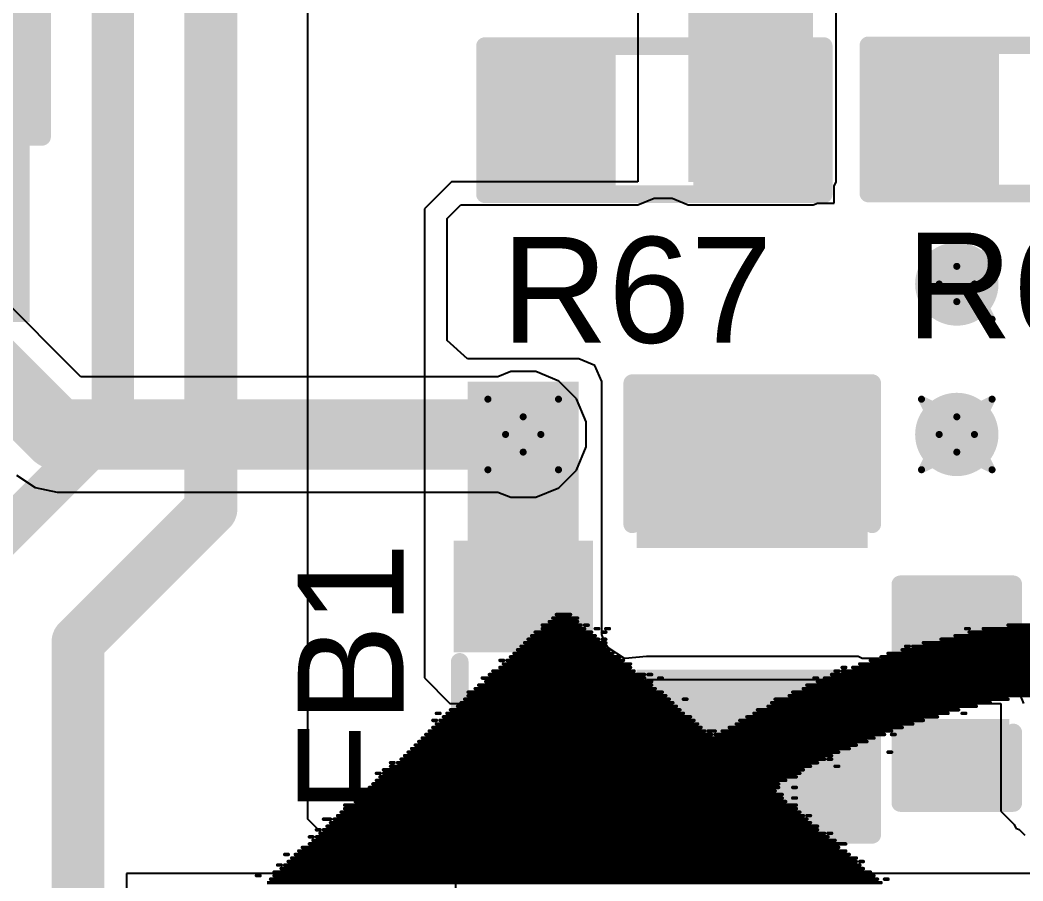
# Model space of a CAD drawing. Header units: inches. Extents: x -5 to 247, y -53 to 67.
# Drawn here: x 26.05 to 33.26, y -12.56 to -6.36 of the extents above; entities that cross this region are included whole.
import ezdxf

# ---------------------------------------------------------------- set-up
doc = ezdxf.new("R2010")
doc.units = ezdxf.units.IN
for name, color, linetype in [('Board Outline', 216, 'Continuous'), ('Bottom Layer', 5, 'Continuous'), ('Bottom Overlay', 54, 'Continuous'), ('Drill Drawing', 1, 'Continuous'), ('Top Layer', 1, 'Continuous'), ('Top Overlay', 2, 'Continuous'), ('Top Paste', 8, 'Continuous'), ('Top Solder', 216, 'Continuous'), ('Via Holes', 16, 'Continuous')]:
    doc.layers.add(name, color=color, linetype=linetype)
doc.styles.add('Arial', font='', dxfattribs={"height": 0.2})
doc.styles.get('Arial').set_extended_font_data('Arial')

# ---------------------------------------------------------------- blocks, each defined once
blk = doc.blocks.new('C___0805_9')
at = {"layer": 'Top Layer'}
for points in [[(-1.524, 0.762), (-0.508, 0.762), (-0.508, -0.762), (-1.524, -0.762)], [(0.508, 0.762), (1.524, 0.762), (1.524, -0.762), (0.508, -0.762)]]:
    blk.add_hatch(color=1, dxfattribs=at).paths.add_polyline_path(points)
at = {"layer": 'Top Paste'}
for points in [[(-1.524, 0.762), (-0.508, 0.762), (-0.508, -0.762), (-1.524, -0.762)], [(0.508, 0.762), (1.524, 0.762), (1.524, -0.762), (0.508, -0.762)]]:
    blk.add_hatch(color=8, dxfattribs=at).paths.add_polyline_path(points)
at = {"layer": 'Top Solder'}
for points in [[(-1.594, 0.832), (-0.438, 0.832), (-0.438, -0.832), (-1.594, -0.832)], [(0.438, 0.832), (1.594, 0.832), (1.594, -0.832), (0.438, -0.832)]]:
    blk.add_hatch(color=216, dxfattribs=at).paths.add_polyline_path(points)
at = {"layer": 'Top Overlay', "const_width": 0.127}
for points in [[(-0.6096, 0.8636), (-1.6256, 0.8636)], [(-1.6256, -0.8636), (-1.6256, 0.8636)], [(1.6256, 0.8636), (0.6096, 0.8636)], [(1.6256, -0.8636), (1.6256, 0.8636)], [(-0.6096, -0.8636), (-1.6256, -0.8636)], [(1.6256, -0.8636), (0.6096, -0.8636)]]:
    blk.add_lwpolyline(points, dxfattribs=at)
at = {"layer": 'Top Overlay', "const_width": 0.0635}
for points in [[(-1.6574, 0.8636, 1), (-1.5938, 0.8636, 1)], [(-1.6574, 0.8636, 1), (-1.5938, 0.8636, 1)], [(-0.6413, 0.8636, 1), (-0.5778, 0.8636, 1)], [(0.5778, 0.8636, 1), (0.6413, 0.8636, 1)], [(1.5938, 0.8636, 1), (1.6574, 0.8636, 1)], [(1.5938, 0.8636, 1), (1.6574, 0.8636, 1)], [(-1.6574, -0.8636, 1), (-1.5938, -0.8636, 1)], [(-1.6574, -0.8636, 1), (-1.5938, -0.8636, 1)], [(-0.6413, -0.8636, 1), (-0.5778, -0.8636, 1)], [(0.5778, -0.8636, 1), (0.6413, -0.8636, 1)], [(1.5938, -0.8636, 1), (1.6574, -0.8636, 1)], [(1.5938, -0.8636, 1), (1.6574, -0.8636, 1)]]:
    blk.add_lwpolyline(points, format="xyb", close=True, dxfattribs=at)
blk = doc.blocks.new('R___0603_80')
at = {"layer": 'Top Layer'}
for points in [[(-0.381, 0.4445), (-0.381, -0.4445), (-1.143, -0.4445), (-1.143, 0.4445)], [(1.143, 0.4445), (1.143, -0.4445), (0.381, -0.4445), (0.381, 0.4445)]]:
    blk.add_hatch(color=1, dxfattribs=at).paths.add_polyline_path(points)
at = {"layer": 'Top Paste'}
for points in [[(-0.381, 0.4445), (-0.381, -0.4445), (-1.143, -0.4445), (-1.143, 0.4445)], [(1.143, 0.4445), (1.143, -0.4445), (0.381, -0.4445), (0.381, 0.4445)]]:
    blk.add_hatch(color=8, dxfattribs=at).paths.add_polyline_path(points)
at = {"layer": 'Top Solder'}
for points in [[(-0.2794, 0.5461), (-0.2794, -0.5461), (-1.2446, -0.5461), (-1.2446, 0.5461)], [(1.2446, 0.5461), (1.2446, -0.5461), (0.2794, -0.5461), (0.2794, 0.5461)]]:
    blk.add_hatch(color=216, dxfattribs=at).paths.add_polyline_path(points)
at = {"layer": 'Top Overlay', "const_width": 0.127}
for points in [[(-1.2192, 0.5334), (1.2192, 0.5334)], [(-1.2192, 0.5334), (-1.2192, -0.5334)], [(1.2192, 0.5334), (1.2192, -0.5334)], [(-1.2192, -0.5334), (1.2192, -0.5334)]]:
    blk.add_lwpolyline(points, dxfattribs=at)
at = {"layer": 'Top Overlay', "const_width": 0.0635}
for points in [[(-1.25095, 0.5334, 1), (-1.18745, 0.5334, 1)], [(-1.25095, 0.5334, 1), (-1.18745, 0.5334, 1)], [(1.18745, 0.5334, 1), (1.25095, 0.5334, 1)], [(1.18745, 0.5334, 1), (1.25095, 0.5334, 1)], [(-1.25095, -0.5334, 1), (-1.18745, -0.5334, 1)], [(-1.25095, -0.5334, 1), (-1.18745, -0.5334, 1)], [(1.18745, -0.5334, 1), (1.25095, -0.5334, 1)], [(1.18745, -0.5334, 1), (1.25095, -0.5334, 1)]]:
    blk.add_lwpolyline(points, format="xyb", close=True, dxfattribs=at)
blk = doc.blocks.new('R___0603_83')
at = {"layer": 'Top Layer'}
for points in [[(-0.381, 0.4445), (-0.381, -0.4445), (-1.143, -0.4445), (-1.143, 0.4445)], [(1.143, 0.4445), (1.143, -0.4445), (0.381, -0.4445), (0.381, 0.4445)]]:
    blk.add_hatch(color=1, dxfattribs=at).paths.add_polyline_path(points)
at = {"layer": 'Top Paste'}
for points in [[(-0.381, 0.4445), (-0.381, -0.4445), (-1.143, -0.4445), (-1.143, 0.4445)], [(1.143, 0.4445), (1.143, -0.4445), (0.381, -0.4445), (0.381, 0.4445)]]:
    blk.add_hatch(color=8, dxfattribs=at).paths.add_polyline_path(points)
at = {"layer": 'Top Solder'}
for points in [[(-0.2794, 0.5461), (-0.2794, -0.5461), (-1.2446, -0.5461), (-1.2446, 0.5461)], [(1.2446, 0.5461), (1.2446, -0.5461), (0.2794, -0.5461), (0.2794, 0.5461)]]:
    blk.add_hatch(color=216, dxfattribs=at).paths.add_polyline_path(points)
at = {"layer": 'Top Overlay', "const_width": 0.127}
for points in [[(1.2192, 0.5334), (-1.2192, 0.5334)], [(-1.2192, 0.5334), (-1.2192, -0.5334)], [(1.2192, 0.5334), (1.2192, -0.5334)], [(1.2192, -0.5334), (-1.2192, -0.5334)]]:
    blk.add_lwpolyline(points, dxfattribs=at)
at = {"layer": 'Top Overlay', "const_width": 0.0635}
for points in [[(-1.25095, 0.5334, 1), (-1.18745, 0.5334, 1)], [(-1.25095, 0.5334, 1), (-1.18745, 0.5334, 1)], [(1.18745, 0.5334, 1), (1.25095, 0.5334, 1)], [(1.18745, 0.5334, 1), (1.25095, 0.5334, 1)], [(-1.25095, -0.5334, 1), (-1.18745, -0.5334, 1)], [(-1.25095, -0.5334, 1), (-1.18745, -0.5334, 1)], [(1.18745, -0.5334, 1), (1.25095, -0.5334, 1)], [(1.18745, -0.5334, 1), (1.25095, -0.5334, 1)]]:
    blk.add_lwpolyline(points, format="xyb", close=True, dxfattribs=at)
blk = doc.blocks.new('R___0603_84')
at = {"layer": 'Top Layer'}
for points in [[(-0.381, 0.4445), (-0.381, -0.4445), (-1.143, -0.4445), (-1.143, 0.4445)], [(1.143, 0.4445), (1.143, -0.4445), (0.381, -0.4445), (0.381, 0.4445)]]:
    blk.add_hatch(color=1, dxfattribs=at).paths.add_polyline_path(points)
at = {"layer": 'Top Paste'}
for points in [[(-0.381, 0.4445), (-0.381, -0.4445), (-1.143, -0.4445), (-1.143, 0.4445)], [(1.143, 0.4445), (1.143, -0.4445), (0.381, -0.4445), (0.381, 0.4445)]]:
    blk.add_hatch(color=8, dxfattribs=at).paths.add_polyline_path(points)
at = {"layer": 'Top Solder'}
for points in [[(-0.2794, 0.5461), (-0.2794, -0.5461), (-1.2446, -0.5461), (-1.2446, 0.5461)], [(1.2446, 0.5461), (1.2446, -0.5461), (0.2794, -0.5461), (0.2794, 0.5461)]]:
    blk.add_hatch(color=216, dxfattribs=at).paths.add_polyline_path(points)
at = {"layer": 'Top Overlay', "const_width": 0.127}
for points in [[(-1.2192, 0.5334), (-1.2192, -0.5334)], [(1.2192, 0.5334), (-1.2192, 0.5334)], [(1.2192, 0.5334), (1.2192, -0.5334)], [(1.2192, -0.5334), (-1.2192, -0.5334)]]:
    blk.add_lwpolyline(points, dxfattribs=at)
at = {"layer": 'Top Overlay', "const_width": 0.0635}
for points in [[(-1.25095, 0.5334, 1), (-1.18745, 0.5334, 1)], [(-1.25095, 0.5334, 1), (-1.18745, 0.5334, 1)], [(1.18745, 0.5334, 1), (1.25095, 0.5334, 1)], [(1.18745, 0.5334, 1), (1.25095, 0.5334, 1)], [(-1.25095, -0.5334, 1), (-1.18745, -0.5334, 1)], [(-1.25095, -0.5334, 1), (-1.18745, -0.5334, 1)], [(1.18745, -0.5334, 1), (1.25095, -0.5334, 1)], [(1.18745, -0.5334, 1), (1.25095, -0.5334, 1)]]:
    blk.add_lwpolyline(points, format="xyb", close=True, dxfattribs=at)
blk = doc.blocks.new('IND_0603__1608_M_______87')
at = {"layer": 'Top Layer'}
for points in [[(-1, 0.4), (-0.4, 0.4), (-0.4, -0.4), (-1, -0.4)], [(0.4, 0.4), (1, 0.4), (1, -0.4), (0.4, -0.4)]]:
    blk.add_hatch(color=1, dxfattribs=at).paths.add_polyline_path(points)
at = {"layer": 'Top Paste'}
for points in [[(-1, 0.4), (-0.4, 0.4), (-0.4, -0.4), (-1, -0.4)], [(0.4, 0.4), (1, 0.4), (1, -0.4), (0.4, -0.4)]]:
    blk.add_hatch(color=8, dxfattribs=at).paths.add_polyline_path(points)
at = {"layer": 'Top Solder'}
for points in [[(-1.1016, 0.5016), (-0.2984, 0.5016), (-0.2984, -0.5016), (-1.1016, -0.5016)], [(0.2984, 0.5016), (1.1016, 0.5016), (1.1016, -0.5016), (0.2984, -0.5016)]]:
    blk.add_hatch(color=216, dxfattribs=at).paths.add_polyline_path(points)
at = {"layer": 'Top Overlay', "const_width": 0.127}
for points in [[(-0.2032, 0.4572), (0.2286, 0.4572)], [(-0.2032, -0.4572), (0.2286, -0.4572)]]:
    blk.add_lwpolyline(points, dxfattribs=at)
at = {"layer": 'Top Overlay', "const_width": 0.0635}
for points in [[(-0.2349, 0.4572, 1), (-0.1714, 0.4572, 1)], [(0.1968, 0.4572, 1), (0.2604, 0.4572, 1)], [(-0.2349, -0.4572, 1), (-0.1714, -0.4572, 1)], [(0.1968, -0.4572, 1), (0.2604, -0.4572, 1)]]:
    blk.add_lwpolyline(points, format="xyb", close=True, dxfattribs=at)
blk = doc.blocks.new('C___0402_88')
at = {"layer": 'Top Layer'}
for points in [[(-0.6985, -0.3175), (-0.6985, 0.3175), (-0.2413, 0.3175), (-0.2413, -0.3175)], [(0.2413, -0.3175), (0.2413, 0.3175), (0.6985, 0.3175), (0.6985, -0.3175)]]:
    blk.add_hatch(color=1, dxfattribs=at).paths.add_polyline_path(points)
at = {"layer": 'Top Paste'}
for points in [[(-0.6985, -0.3175), (-0.6985, 0.3175), (-0.2413, 0.3175), (-0.2413, -0.3175)], [(0.2413, -0.3175), (0.2413, 0.3175), (0.6985, 0.3175), (0.6985, -0.3175)]]:
    blk.add_hatch(color=8, dxfattribs=at).paths.add_polyline_path(points)
at = {"layer": 'Top Solder'}
for points in [[(-0.7585, -0.3775), (-0.7585, 0.3775), (-0.1813, 0.3775), (-0.1813, -0.3775)], [(0.1813, -0.3775), (0.1813, 0.3775), (0.7585, 0.3775), (0.7585, -0.3775)]]:
    blk.add_hatch(color=216, dxfattribs=at).paths.add_polyline_path(points)
at = {"layer": 'Top Overlay', "const_width": 0.127}
for points in [[(-0.2794, 0.4064), (-0.7874, 0.4064)], [(-0.7874, -0.4064), (-0.7874, 0.4064)], [(0.7874, 0.4064), (0.2794, 0.4064)], [(0.7874, -0.4064), (0.7874, 0.4064)], [(-0.2794, -0.4064), (-0.7874, -0.4064)], [(0.7874, -0.4064), (0.2794, -0.4064)]]:
    blk.add_lwpolyline(points, dxfattribs=at)
at = {"layer": 'Top Overlay', "const_width": 0.0635}
for points in [[(-0.8191, 0.4064, 1), (-0.7556, 0.4064, 1)], [(-0.8191, 0.4064, 1), (-0.7556, 0.4064, 1)], [(-0.3111, 0.4064, 1), (-0.2477, 0.4064, 1)], [(0.2477, 0.4064, 1), (0.3111, 0.4064, 1)], [(0.7556, 0.4064, 1), (0.8191, 0.4064, 1)], [(0.7556, 0.4064, 1), (0.8191, 0.4064, 1)], [(-0.8191, -0.4064, 1), (-0.7556, -0.4064, 1)], [(-0.8191, -0.4064, 1), (-0.7556, -0.4064, 1)], [(-0.3111, -0.4064, 1), (-0.2477, -0.4064, 1)], [(0.2477, -0.4064, 1), (0.3111, -0.4064, 1)], [(0.7556, -0.4064, 1), (0.8191, -0.4064, 1)], [(0.7556, -0.4064, 1), (0.8191, -0.4064, 1)]]:
    blk.add_lwpolyline(points, format="xyb", close=True, dxfattribs=at)

msp = doc.modelspace()

# ---------------------------------------------------------------- hatches: boundary and pattern name
at = {"layer": 'Bottom Layer'}
h = msp.add_hatch(color=5, dxfattribs=at)
edge = h.paths.add_edge_path()
edge.add_arc((32.7886, -8.2641), 0.3, 0, 360)
h = msp.add_hatch(color=5, dxfattribs=at)
edge = h.paths.add_edge_path()
edge.add_arc((29.6672, -9.3472), 0.3, 0, 360)
h = msp.add_hatch(color=5, dxfattribs=at)
edge = h.paths.add_edge_path()
edge.add_arc((32.7886, -9.3472), 0.3, 0, 360)
at = {"layer": 'Top Layer'}
for points in [[(30.8552, -7.5291), (31.7544, -7.5291), (31.7544, -5.461), (30.8552, -5.461)], [(26.1146, -6.3652), (23.9739, -6.3652), (23.9739, -8.5369), (26.1146, -8.5369)], [(22.6912, -8.5369), (26.1146, -8.5369), (26.1146, -7.6479), (22.6912, -7.6479)], [(29.2672, -10.8132), (30.0672, -10.8132), (30.0672, -8.967), (29.2672, -8.967)]]:
    msp.add_hatch(color=1, dxfattribs=at).paths.add_polyline_path(points)
h = msp.add_hatch(color=1, dxfattribs=at)
edge = h.paths.add_edge_path()
edge.add_arc((32.7886, -8.2641), 0.3, 0, 360)
h = msp.add_hatch(color=1, dxfattribs=at)
edge = h.paths.add_edge_path()
edge.add_arc((29.6672, -9.3472), 0.3, 0, 360)
h = msp.add_hatch(color=1, dxfattribs=at)
edge = h.paths.add_edge_path()
edge.add_arc((32.7886, -9.3472), 0.3, 0, 360)
at = {"layer": 'Via Holes'}
h = msp.add_hatch(color=7, dxfattribs=at)
edge = h.paths.add_edge_path()
edge.add_arc((32.7886, -8.2641), 0.15, 0, 360)
h = msp.add_hatch(color=7, dxfattribs=at)
edge = h.paths.add_edge_path()
edge.add_arc((29.6672, -9.3472), 0.15, 0, 360)
h = msp.add_hatch(color=7, dxfattribs=at)
edge = h.paths.add_edge_path()
edge.add_arc((32.7886, -9.3472), 0.15, 0, 360)

# ---------------------------------------------------------------- linework, layer by layer
at = {"layer": 'Board Outline', "const_width": 0.254}
msp.add_lwpolyline([(49.772, 6.3476, -0.6504), (32.1175, -53.0547)], format="xyb", dxfattribs=at)
at = {"layer": 'Bottom Layer'}
for p, q in [((26.4833, -8.9328), (25.6112, -8.0607)), ((29.4854, -8.9328), (26.4833, -8.9328)), ((29.5772, -8.8948), (29.4854, -8.9328)), ((29.7572, -8.8948), (29.5772, -8.8948)), ((29.9235, -8.9637), (29.7572, -8.8948)), ((30.0507, -9.0909), (29.9235, -8.9637)), ((30.1196, -9.2572), (30.0507, -9.0909)), ((30.1196, -9.4372), (30.1196, -9.2572)), ((30.0507, -9.6035), (30.1196, -9.4372)), ((26.0187, -9.6402), (26.1531, -9.73)), ((29.9235, -9.7307), (30.0507, -9.6035)), ((26.1531, -9.73), (26.3117, -9.7616)), ((29.7572, -9.7996), (29.9235, -9.7307)), ((26.3117, -9.7616), (29.4854, -9.7616)), ((29.4854, -9.7616), (29.5772, -9.7996)), ((29.5772, -9.7996), (29.7572, -9.7996))]:
    msp.add_line(p, q, dxfattribs=at)
at = {"layer": 'Bottom Layer', "const_width": 0.508}
for points in [[(25.1968, -8.2323), (26.3117, -9.3472)], [(26.3117, -9.3472), (29.6672, -9.3472)]]:
    msp.add_lwpolyline(points, dxfattribs=at)
at = {"layer": 'Bottom Layer', "const_width": 0.254}
for points in [[(26.1847, -9.3472, 1), (26.4387, -9.3472, 1)], [(26.1847, -9.3472, 1), (26.4387, -9.3472, 1)], [(29.5402, -9.3472, 1), (29.7942, -9.3472, 1)]]:
    msp.add_lwpolyline(points, format="xyb", close=True, dxfattribs=at)
at = {"layer": 'Bottom Overlay', "const_width": 0.0254}
for points in [[(29.8553, -10.6946), (30.0585, -10.6946)], [(29.8807, -10.6692), (30.0585, -10.6692)], [(29.9061, -10.6438), (30.0077, -10.6438)], [(29.8045, -10.72), (30.0839, -10.72)], [(29.8045, -10.7454), (30.1093, -10.7454)], [(30.1093, -10.72), (30.1347, -10.72)], [(30.1855, -10.7454), (30.2109, -10.7454)], [(30.2617, -10.7454), (30.2871, -10.7454)], [(32.8525, -10.7454), (32.8779, -10.7454)], [(32.9795, -10.7454), (35.2147, -10.7454)], [(33.1573, -10.72), (35.0369, -10.72)], [(29.7029, -10.8216), (30.2109, -10.8216)], [(29.7283, -10.7962), (30.1855, -10.7962)], [(29.7537, -10.7708), (30.1601, -10.7708)], [(30.2363, -10.7708), (30.2617, -10.7708)], [(30.2363, -10.8216), (30.2617, -10.8216)], [(32.6747, -10.8216), (35.5449, -10.8216)], [(32.7763, -10.7962), (35.4433, -10.7962)], [(32.8779, -10.7708), (35.3417, -10.7708)], [(29.6267, -10.8978), (30.2871, -10.8978)], [(29.6521, -10.8724), (30.2617, -10.8724)], [(29.6775, -10.847), (30.2617, -10.847)], [(32.3953, -10.8978), (35.8243, -10.8978)], [(32.4207, -10.8724), (32.4461, -10.8724)], [(32.4715, -10.8724), (35.7481, -10.8724)], [(32.5477, -10.847), (35.6465, -10.847)], [(29.4997, -10.974), (29.5251, -10.974)], [(29.5505, -10.974), (30.3887, -10.974)], [(29.5759, -10.9486), (30.3633, -10.9486)], [(29.6013, -10.9232), (30.3125, -10.9232)], [(32.1667, -10.974), (36.0529, -10.974)], [(32.2429, -10.9486), (36.0021, -10.9486)], [(32.2937, -10.9232), (35.9005, -10.9232)], [(29.4489, -11.0502), (30.4649, -11.0502)], [(29.4997, -11.0248), (30.4395, -11.0248)], [(29.5251, -10.9994), (30.4395, -10.9994)], [(31.9127, -11.0502), (31.9381, -11.0502)], [(31.9635, -11.0248), (31.9889, -11.0248)], [(31.9635, -11.0502), (36.2561, -11.0502)], [(32.0397, -11.0248), (36.1799, -11.0248)], [(32.0905, -10.9994), (36.1037, -10.9994)], [(29.3727, -11.101), (30.5411, -11.101)], [(29.3981, -11.1264), (30.5919, -11.1264)], [(29.4235, -11.0756), (30.5411, -11.0756)], [(30.5665, -11.0756), (30.5919, -11.0756)], [(30.6427, -11.101), (30.6681, -11.101)], [(31.7603, -11.101), (31.7857, -11.101)], [(31.7857, -11.1264), (36.4339, -11.1264)], [(31.8365, -11.101), (36.3831, -11.101)], [(31.8873, -11.0756), (36.3323, -11.0756)], [(29.2711, -11.2026), (30.6681, -11.2026)], [(29.3219, -11.1772), (30.6173, -11.1772)], [(29.3473, -11.1518), (30.5919, -11.1518)], [(31.6079, -11.2026), (33.5383, -11.2026)], [(31.6841, -11.1772), (33.7669, -11.1772)], [(31.7095, -11.1518), (36.5101, -11.1518)], [(29.2457, -11.2534), (30.7189, -11.2534)], [(29.2711, -11.228), (30.6935, -11.228)], [(30.8205, -11.2534), (30.8459, -11.2534)], [(31.4809, -11.2534), (33.1573, -11.2534)], [(31.5825, -11.228), (33.3351, -11.228)], [(29.1441, -11.3296), (30.7951, -11.3296)], [(29.1949, -11.3042), (30.7697, -11.3042)], [(29.2203, -11.2788), (30.7443, -11.2788)], [(31.3539, -11.3296), (32.8017, -11.3296)], [(31.4301, -11.3042), (32.9287, -11.3042)], [(31.4555, -11.2788), (33.0303, -11.2788)], [(29.0171, -11.4058), (29.0425, -11.4058)], [(29.0425, -11.355), (29.0679, -11.355)], [(29.0679, -11.4058), (30.8967, -11.4058)], [(29.0933, -11.3804), (30.8713, -11.3804)], [(29.1187, -11.355), (30.8205, -11.355)], [(31.2269, -11.4058), (32.5477, -11.4058)], [(31.2777, -11.3804), (32.6493, -11.3804)], [(31.3285, -11.355), (32.7255, -11.355)], [(32.8271, -11.355), (32.8525, -11.355)], [(28.9917, -11.482), (30.9729, -11.482)], [(29.0171, -11.4566), (30.9475, -11.4566)], [(29.0425, -11.4312), (30.9221, -11.4312)], [(30.9983, -11.482), (31.0491, -11.482)], [(31.0999, -11.482), (32.3191, -11.482)], [(31.1507, -11.4566), (32.3953, -11.4566)], [(31.2015, -11.4312), (32.4715, -11.4312)], [(28.9155, -11.5582), (32.1413, -11.5582)], [(28.9409, -11.5328), (32.1921, -11.5328)], [(28.9663, -11.5074), (31.0237, -11.5074)], [(31.0491, -11.5074), (32.2683, -11.5074)], [(32.3191, -11.5074), (32.3445, -11.5074)], [(28.8393, -11.6344), (31.9381, -11.6344)], [(28.8647, -11.609), (32.0143, -11.609)], [(28.8901, -11.5836), (32.0651, -11.5836)], [(32.2937, -11.6344), (32.3191, -11.6344)], [(28.7885, -11.6852), (31.8365, -11.6852)], [(28.8139, -11.6598), (31.8873, -11.6598)], [(31.8619, -11.6852), (31.8873, -11.6852)], [(28.6615, -11.7614), (31.6841, -11.7614)], [(28.7123, -11.7106), (28.7377, -11.7106)], [(28.7123, -11.736), (31.7349, -11.736)], [(28.7631, -11.7106), (31.7857, -11.7106)], [(31.9127, -11.736), (31.9381, -11.736)], [(28.6107, -11.7868), (28.6361, -11.7868)], [(28.6107, -11.8376), (31.5571, -11.8376)], [(28.6361, -11.8122), (31.6333, -11.8122)], [(28.6615, -11.7868), (31.6587, -11.7868)], [(28.4329, -11.8884), (28.4583, -11.8884)], [(28.5345, -11.9138), (31.4809, -11.9138)], [(28.5599, -11.8884), (31.5063, -11.8884)], [(28.5853, -11.863), (31.5063, -11.863)], [(31.6079, -11.8884), (31.6333, -11.8884)], [(28.4583, -11.99), (31.5571, -11.99)], [(28.4837, -11.9646), (31.5317, -11.9646)], [(28.5091, -11.9392), (31.5317, -11.9392)], [(31.6079, -11.9646), (31.6333, -11.9646)], [(28.3567, -12.0662), (31.6587, -12.0662)], [(28.3821, -12.0154), (31.6333, -12.0154)], [(28.3821, -12.0408), (31.6333, -12.0408)], [(28.2297, -12.117), (28.2805, -12.117)], [(28.3059, -12.117), (31.7095, -12.117)], [(28.3313, -12.0916), (31.6841, -12.0916)], [(31.7095, -12.0916), (31.7349, -12.0916)], [(28.1789, -12.1932), (28.2043, -12.1932)], [(28.2297, -12.1932), (31.7857, -12.1932)], [(28.2551, -12.1678), (31.7857, -12.1678)], [(28.2805, -12.1424), (31.7349, -12.1424)], [(28.1281, -12.244), (28.1535, -12.244)], [(28.1535, -12.2694), (31.9127, -12.2694)], [(28.1789, -12.244), (31.8619, -12.244)], [(28.2043, -12.2186), (31.8365, -12.2186)], [(31.8619, -12.2186), (31.8873, -12.2186)], [(28.0519, -12.3456), (31.9889, -12.3456)], [(28.0773, -12.3202), (31.9381, -12.3202)], [(28.1281, -12.2948), (31.9889, -12.2948)], [(27.9503, -12.371), (27.9757, -12.371)], [(27.9757, -12.4218), (32.0651, -12.4218)], [(28.0011, -12.3964), (32.0651, -12.3964)], [(28.0265, -12.371), (32.0143, -12.371)], [(32.0905, -12.4218), (32.1159, -12.4218)], [(27.8741, -12.498), (32.1667, -12.498)], [(27.8995, -12.4472), (27.9249, -12.4472)], [(27.9249, -12.4726), (32.1159, -12.4726)], [(27.9503, -12.4472), (32.0905, -12.4472)], [(27.7471, -12.5234), (27.7725, -12.5234)], [(27.8233, -12.5742), (32.2429, -12.5742)], [(27.8487, -12.5488), (32.2175, -12.5488)], [(27.8741, -12.5234), (32.1921, -12.5234)], [(32.2683, -12.5488), (32.2937, -12.5488)]]:
    msp.add_lwpolyline(points, dxfattribs=at)
at = {"layer": 'Bottom Overlay', "const_width": 0.0127}
for points in [[(29.8489, -10.6946, 1), (29.8616, -10.6946, 1)], [(29.8743, -10.6692, 1), (29.887, -10.6692, 1)], [(29.8997, -10.6438, 1), (29.9124, -10.6438, 1)], [(30.0013, -10.6438, 1), (30.014, -10.6438, 1)], [(30.0521, -10.6692, 1), (30.0648, -10.6692, 1)], [(30.0521, -10.6946, 1), (30.0648, -10.6946, 1)], [(29.7981, -10.72, 1), (29.8108, -10.72, 1)], [(29.7981, -10.7454, 1), (29.8108, -10.7454, 1)], [(30.0775, -10.72, 1), (30.0902, -10.72, 1)], [(30.1029, -10.72, 1), (30.1156, -10.72, 1)], [(30.1029, -10.7454, 1), (30.1156, -10.7454, 1)], [(30.1283, -10.72, 1), (30.141, -10.72, 1)], [(30.1791, -10.7454, 1), (30.1918, -10.7454, 1)], [(30.2045, -10.7454, 1), (30.2172, -10.7454, 1)], [(30.2553, -10.7454, 1), (30.268, -10.7454, 1)], [(30.2807, -10.7454, 1), (30.2934, -10.7454, 1)], [(32.8461, -10.7454, 1), (32.8588, -10.7454, 1)], [(32.8715, -10.7454, 1), (32.8842, -10.7454, 1)], [(32.9731, -10.7454, 1), (32.9858, -10.7454, 1)], [(33.1509, -10.72, 1), (33.1636, -10.72, 1)], [(29.6965, -10.8216, 1), (29.7092, -10.8216, 1)], [(29.7219, -10.7962, 1), (29.7346, -10.7962, 1)], [(29.7473, -10.7708, 1), (29.76, -10.7708, 1)], [(30.1537, -10.7708, 1), (30.1664, -10.7708, 1)], [(30.1791, -10.7962, 1), (30.1918, -10.7962, 1)], [(30.2045, -10.8216, 1), (30.2172, -10.8216, 1)], [(30.2299, -10.7708, 1), (30.2426, -10.7708, 1)], [(30.2299, -10.8216, 1), (30.2426, -10.8216, 1)], [(30.2553, -10.7708, 1), (30.268, -10.7708, 1)], [(30.2553, -10.8216, 1), (30.268, -10.8216, 1)], [(32.6683, -10.8216, 1), (32.681, -10.8216, 1)], [(32.7699, -10.7962, 1), (32.7826, -10.7962, 1)], [(32.8715, -10.7708, 1), (32.8842, -10.7708, 1)], [(29.6203, -10.8978, 1), (29.633, -10.8978, 1)], [(29.6457, -10.8724, 1), (29.6584, -10.8724, 1)], [(29.6711, -10.847, 1), (29.6838, -10.847, 1)], [(30.2553, -10.847, 1), (30.268, -10.847, 1)], [(30.2553, -10.8724, 1), (30.268, -10.8724, 1)], [(30.2807, -10.8978, 1), (30.2934, -10.8978, 1)], [(32.3889, -10.8978, 1), (32.4016, -10.8978, 1)], [(32.4143, -10.8724, 1), (32.427, -10.8724, 1)], [(32.4397, -10.8724, 1), (32.4524, -10.8724, 1)], [(32.4651, -10.8724, 1), (32.4778, -10.8724, 1)], [(32.5413, -10.847, 1), (32.554, -10.847, 1)], [(29.4933, -10.974, 1), (29.506, -10.974, 1)], [(29.5187, -10.974, 1), (29.5314, -10.974, 1)], [(29.5441, -10.974, 1), (29.5568, -10.974, 1)], [(29.5695, -10.9486, 1), (29.5822, -10.9486, 1)], [(29.5949, -10.9232, 1), (29.6076, -10.9232, 1)], [(30.3061, -10.9232, 1), (30.3188, -10.9232, 1)], [(30.3569, -10.9486, 1), (30.3696, -10.9486, 1)], [(30.3823, -10.974, 1), (30.395, -10.974, 1)], [(32.1603, -10.974, 1), (32.173, -10.974, 1)], [(32.2365, -10.9486, 1), (32.2492, -10.9486, 1)], [(32.2873, -10.9232, 1), (32.3, -10.9232, 1)], [(29.4425, -11.0502, 1), (29.4552, -11.0502, 1)], [(29.4933, -11.0248, 1), (29.506, -11.0248, 1)], [(29.5187, -10.9994, 1), (29.5314, -10.9994, 1)], [(30.4331, -10.9994, 1), (30.4458, -10.9994, 1)], [(30.4331, -11.0248, 1), (30.4458, -11.0248, 1)], [(30.4585, -11.0502, 1), (30.4712, -11.0502, 1)], [(31.9063, -11.0502, 1), (31.919, -11.0502, 1)], [(31.9317, -11.0502, 1), (31.9444, -11.0502, 1)], [(31.9571, -11.0248, 1), (31.9698, -11.0248, 1)], [(31.9571, -11.0502, 1), (31.9698, -11.0502, 1)], [(31.9825, -11.0248, 1), (31.9952, -11.0248, 1)], [(32.0333, -11.0248, 1), (32.046, -11.0248, 1)], [(32.0841, -10.9994, 1), (32.0968, -10.9994, 1)], [(29.3663, -11.101, 1), (29.379, -11.101, 1)], [(29.3917, -11.1264, 1), (29.4044, -11.1264, 1)], [(29.4171, -11.0756, 1), (29.4298, -11.0756, 1)], [(30.5347, -11.0756, 1), (30.5474, -11.0756, 1)], [(30.5347, -11.101, 1), (30.5474, -11.101, 1)], [(30.5601, -11.0756, 1), (30.5728, -11.0756, 1)], [(30.5855, -11.0756, 1), (30.5982, -11.0756, 1)], [(30.5855, -11.1264, 1), (30.5982, -11.1264, 1)], [(30.6363, -11.101, 1), (30.649, -11.101, 1)], [(30.6617, -11.101, 1), (30.6744, -11.101, 1)], [(31.7539, -11.101, 1), (31.7666, -11.101, 1)], [(31.7793, -11.101, 1), (31.792, -11.101, 1)], [(31.7793, -11.1264, 1), (31.792, -11.1264, 1)], [(31.8301, -11.101, 1), (31.8428, -11.101, 1)], [(31.8809, -11.0756, 1), (31.8936, -11.0756, 1)], [(29.2647, -11.2026, 1), (29.2774, -11.2026, 1)], [(29.3155, -11.1772, 1), (29.3282, -11.1772, 1)], [(29.3409, -11.1518, 1), (29.3536, -11.1518, 1)], [(30.5855, -11.1518, 1), (30.5982, -11.1518, 1)], [(30.6109, -11.1772, 1), (30.6236, -11.1772, 1)], [(30.6617, -11.2026, 1), (30.6744, -11.2026, 1)], [(31.6015, -11.2026, 1), (31.6142, -11.2026, 1)], [(31.6777, -11.1772, 1), (31.6904, -11.1772, 1)], [(31.7031, -11.1518, 1), (31.7158, -11.1518, 1)], [(29.2393, -11.2534, 1), (29.252, -11.2534, 1)], [(29.2647, -11.228, 1), (29.2774, -11.228, 1)], [(30.6871, -11.228, 1), (30.6998, -11.228, 1)], [(30.7125, -11.2534, 1), (30.7252, -11.2534, 1)], [(30.8141, -11.2534, 1), (30.8268, -11.2534, 1)], [(30.8395, -11.2534, 1), (30.8522, -11.2534, 1)], [(31.4745, -11.2534, 1), (31.4872, -11.2534, 1)], [(31.5761, -11.228, 1), (31.5888, -11.228, 1)], [(33.1509, -11.2534, 1), (33.1636, -11.2534, 1)], [(29.1377, -11.3296, 1), (29.1504, -11.3296, 1)], [(29.1885, -11.3042, 1), (29.2012, -11.3042, 1)], [(29.2139, -11.2788, 1), (29.2266, -11.2788, 1)], [(30.7379, -11.2788, 1), (30.7506, -11.2788, 1)], [(30.7633, -11.3042, 1), (30.776, -11.3042, 1)], [(30.7887, -11.3296, 1), (30.8014, -11.3296, 1)], [(31.3475, -11.3296, 1), (31.3602, -11.3296, 1)], [(31.4237, -11.3042, 1), (31.4364, -11.3042, 1)], [(31.4491, -11.2788, 1), (31.4618, -11.2788, 1)], [(32.7953, -11.3296, 1), (32.808, -11.3296, 1)], [(32.9223, -11.3042, 1), (32.935, -11.3042, 1)], [(33.0239, -11.2788, 1), (33.0366, -11.2788, 1)], [(29.0107, -11.4058, 1), (29.0234, -11.4058, 1)], [(29.0361, -11.355, 1), (29.0488, -11.355, 1)], [(29.0361, -11.4058, 1), (29.0488, -11.4058, 1)], [(29.0615, -11.355, 1), (29.0742, -11.355, 1)], [(29.0615, -11.4058, 1), (29.0742, -11.4058, 1)], [(29.0869, -11.3804, 1), (29.0996, -11.3804, 1)], [(29.1123, -11.355, 1), (29.125, -11.355, 1)], [(30.8141, -11.355, 1), (30.8268, -11.355, 1)], [(30.8649, -11.3804, 1), (30.8776, -11.3804, 1)], [(30.8903, -11.4058, 1), (30.903, -11.4058, 1)], [(31.2205, -11.4058, 1), (31.2332, -11.4058, 1)], [(31.2713, -11.3804, 1), (31.284, -11.3804, 1)], [(31.3221, -11.355, 1), (31.3348, -11.355, 1)], [(32.5413, -11.4058, 1), (32.554, -11.4058, 1)], [(32.6429, -11.3804, 1), (32.6556, -11.3804, 1)], [(32.7191, -11.355, 1), (32.7318, -11.355, 1)], [(32.8207, -11.355, 1), (32.8334, -11.355, 1)], [(32.8461, -11.355, 1), (32.8588, -11.355, 1)], [(28.9853, -11.482, 1), (28.998, -11.482, 1)], [(29.0107, -11.4566, 1), (29.0234, -11.4566, 1)], [(29.0361, -11.4312, 1), (29.0488, -11.4312, 1)], [(30.9157, -11.4312, 1), (30.9284, -11.4312, 1)], [(30.9411, -11.4566, 1), (30.9538, -11.4566, 1)], [(30.9665, -11.482, 1), (30.9792, -11.482, 1)], [(30.9919, -11.482, 1), (31.0046, -11.482, 1)], [(31.0427, -11.482, 1), (31.0554, -11.482, 1)], [(31.0935, -11.482, 1), (31.1062, -11.482, 1)], [(31.1443, -11.4566, 1), (31.157, -11.4566, 1)], [(31.1951, -11.4312, 1), (31.2078, -11.4312, 1)], [(32.3127, -11.482, 1), (32.3254, -11.482, 1)], [(32.3889, -11.4566, 1), (32.4016, -11.4566, 1)], [(32.4651, -11.4312, 1), (32.4778, -11.4312, 1)], [(28.9091, -11.5582, 1), (28.9218, -11.5582, 1)], [(28.9345, -11.5328, 1), (28.9472, -11.5328, 1)], [(28.9599, -11.5074, 1), (28.9726, -11.5074, 1)], [(31.0173, -11.5074, 1), (31.03, -11.5074, 1)], [(31.0427, -11.5074, 1), (31.0554, -11.5074, 1)], [(32.1349, -11.5582, 1), (32.1476, -11.5582, 1)], [(32.1857, -11.5328, 1), (32.1984, -11.5328, 1)], [(32.2619, -11.5074, 1), (32.2746, -11.5074, 1)], [(32.3127, -11.5074, 1), (32.3254, -11.5074, 1)], [(32.3381, -11.5074, 1), (32.3508, -11.5074, 1)], [(28.8329, -11.6344, 1), (28.8456, -11.6344, 1)], [(28.8583, -11.609, 1), (28.871, -11.609, 1)], [(28.8837, -11.5836, 1), (28.8964, -11.5836, 1)], [(31.9317, -11.6344, 1), (31.9444, -11.6344, 1)], [(32.0079, -11.609, 1), (32.0206, -11.609, 1)], [(32.0587, -11.5836, 1), (32.0714, -11.5836, 1)], [(32.2873, -11.6344, 1), (32.3, -11.6344, 1)], [(32.3127, -11.6344, 1), (32.3254, -11.6344, 1)], [(28.7821, -11.6852, 1), (28.7948, -11.6852, 1)], [(28.8075, -11.6598, 1), (28.8202, -11.6598, 1)], [(31.8301, -11.6852, 1), (31.8428, -11.6852, 1)], [(31.8555, -11.6852, 1), (31.8682, -11.6852, 1)], [(31.8809, -11.6598, 1), (31.8936, -11.6598, 1)], [(31.8809, -11.6852, 1), (31.8936, -11.6852, 1)], [(28.6551, -11.7614, 1), (28.6678, -11.7614, 1)], [(28.7059, -11.7106, 1), (28.7186, -11.7106, 1)], [(28.7059, -11.736, 1), (28.7186, -11.736, 1)], [(28.7313, -11.7106, 1), (28.744, -11.7106, 1)], [(28.7567, -11.7106, 1), (28.7694, -11.7106, 1)], [(31.6777, -11.7614, 1), (31.6904, -11.7614, 1)], [(31.7285, -11.736, 1), (31.7412, -11.736, 1)], [(31.7793, -11.7106, 1), (31.792, -11.7106, 1)], [(31.9063, -11.736, 1), (31.919, -11.736, 1)], [(31.9317, -11.736, 1), (31.9444, -11.736, 1)], [(28.6043, -11.7868, 1), (28.617, -11.7868, 1)], [(28.6043, -11.8376, 1), (28.617, -11.8376, 1)], [(28.6297, -11.7868, 1), (28.6424, -11.7868, 1)], [(28.6297, -11.8122, 1), (28.6424, -11.8122, 1)], [(28.6551, -11.7868, 1), (28.6678, -11.7868, 1)], [(31.5507, -11.8376, 1), (31.5634, -11.8376, 1)], [(31.6269, -11.8122, 1), (31.6396, -11.8122, 1)], [(31.6523, -11.7868, 1), (31.665, -11.7868, 1)], [(28.4265, -11.8884, 1), (28.4392, -11.8884, 1)], [(28.4519, -11.8884, 1), (28.4646, -11.8884, 1)], [(28.5281, -11.9138, 1), (28.5408, -11.9138, 1)], [(28.5535, -11.8884, 1), (28.5662, -11.8884, 1)], [(28.5789, -11.863, 1), (28.5916, -11.863, 1)], [(31.4745, -11.9138, 1), (31.4872, -11.9138, 1)], [(31.4999, -11.863, 1), (31.5126, -11.863, 1)], [(31.4999, -11.8884, 1), (31.5126, -11.8884, 1)], [(31.6015, -11.8884, 1), (31.6142, -11.8884, 1)], [(31.6269, -11.8884, 1), (31.6396, -11.8884, 1)], [(28.4519, -11.99, 1), (28.4646, -11.99, 1)], [(28.4773, -11.9646, 1), (28.49, -11.9646, 1)], [(28.5027, -11.9392, 1), (28.5154, -11.9392, 1)], [(31.5253, -11.9392, 1), (31.538, -11.9392, 1)], [(31.5253, -11.9646, 1), (31.538, -11.9646, 1)], [(31.5507, -11.99, 1), (31.5634, -11.99, 1)], [(31.6015, -11.9646, 1), (31.6142, -11.9646, 1)], [(31.6269, -11.9646, 1), (31.6396, -11.9646, 1)], [(28.3503, -12.0662, 1), (28.363, -12.0662, 1)], [(28.3757, -12.0154, 1), (28.3884, -12.0154, 1)], [(28.3757, -12.0408, 1), (28.3884, -12.0408, 1)], [(31.6269, -12.0154, 1), (31.6396, -12.0154, 1)], [(31.6269, -12.0408, 1), (31.6396, -12.0408, 1)], [(31.6523, -12.0662, 1), (31.665, -12.0662, 1)], [(28.2233, -12.117, 1), (28.236, -12.117, 1)], [(28.2741, -12.117, 1), (28.2868, -12.117, 1)], [(28.2995, -12.117, 1), (28.3122, -12.117, 1)], [(28.3249, -12.0916, 1), (28.3376, -12.0916, 1)], [(31.6777, -12.0916, 1), (31.6904, -12.0916, 1)], [(31.7031, -12.0916, 1), (31.7158, -12.0916, 1)], [(31.7031, -12.117, 1), (31.7158, -12.117, 1)], [(31.7285, -12.0916, 1), (31.7412, -12.0916, 1)], [(28.1725, -12.1932, 1), (28.1852, -12.1932, 1)], [(28.1979, -12.1932, 1), (28.2106, -12.1932, 1)], [(28.2233, -12.1932, 1), (28.236, -12.1932, 1)], [(28.2487, -12.1678, 1), (28.2614, -12.1678, 1)], [(28.2741, -12.1424, 1), (28.2868, -12.1424, 1)], [(31.7285, -12.1424, 1), (31.7412, -12.1424, 1)], [(31.7793, -12.1678, 1), (31.792, -12.1678, 1)], [(31.7793, -12.1932, 1), (31.792, -12.1932, 1)], [(28.1217, -12.244, 1), (28.1344, -12.244, 1)], [(28.1471, -12.244, 1), (28.1598, -12.244, 1)], [(28.1471, -12.2694, 1), (28.1598, -12.2694, 1)], [(28.1725, -12.244, 1), (28.1852, -12.244, 1)], [(28.1979, -12.2186, 1), (28.2106, -12.2186, 1)], [(31.8301, -12.2186, 1), (31.8428, -12.2186, 1)], [(31.8555, -12.2186, 1), (31.8682, -12.2186, 1)], [(31.8555, -12.244, 1), (31.8682, -12.244, 1)], [(31.8809, -12.2186, 1), (31.8936, -12.2186, 1)], [(31.9063, -12.2694, 1), (31.919, -12.2694, 1)], [(28.0455, -12.3456, 1), (28.0582, -12.3456, 1)], [(28.0709, -12.3202, 1), (28.0836, -12.3202, 1)], [(28.1217, -12.2948, 1), (28.1344, -12.2948, 1)], [(31.9317, -12.3202, 1), (31.9444, -12.3202, 1)], [(31.9825, -12.2948, 1), (31.9952, -12.2948, 1)], [(31.9825, -12.3456, 1), (31.9952, -12.3456, 1)], [(27.9439, -12.371, 1), (27.9566, -12.371, 1)], [(27.9693, -12.371, 1), (27.982, -12.371, 1)], [(27.9693, -12.4218, 1), (27.982, -12.4218, 1)], [(27.9947, -12.3964, 1), (28.0074, -12.3964, 1)], [(28.0201, -12.371, 1), (28.0328, -12.371, 1)], [(32.0079, -12.371, 1), (32.0206, -12.371, 1)], [(32.0587, -12.3964, 1), (32.0714, -12.3964, 1)], [(32.0587, -12.4218, 1), (32.0714, -12.4218, 1)], [(32.0841, -12.4218, 1), (32.0968, -12.4218, 1)], [(32.1095, -12.4218, 1), (32.1222, -12.4218, 1)], [(27.8677, -12.498, 1), (27.8804, -12.498, 1)], [(27.8931, -12.4472, 1), (27.9058, -12.4472, 1)], [(27.9185, -12.4472, 1), (27.9312, -12.4472, 1)], [(27.9185, -12.4726, 1), (27.9312, -12.4726, 1)], [(27.9439, -12.4472, 1), (27.9566, -12.4472, 1)], [(32.0841, -12.4472, 1), (32.0968, -12.4472, 1)], [(32.1095, -12.4726, 1), (32.1222, -12.4726, 1)], [(32.1603, -12.498, 1), (32.173, -12.498, 1)], [(27.7407, -12.5234, 1), (27.7534, -12.5234, 1)], [(27.7661, -12.5234, 1), (27.7788, -12.5234, 1)], [(27.8423, -12.5488, 1), (27.855, -12.5488, 1)], [(27.8677, -12.5234, 1), (27.8804, -12.5234, 1)], [(32.1857, -12.5234, 1), (32.1984, -12.5234, 1)], [(32.2111, -12.5488, 1), (32.2238, -12.5488, 1)], [(32.2365, -12.5742, 1), (32.2492, -12.5742, 1)], [(32.2619, -12.5488, 1), (32.2746, -12.5488, 1)], [(32.2873, -12.5488, 1), (32.3, -12.5488, 1)]]:
    msp.add_lwpolyline(points, format="xyb", close=True, dxfattribs=at)
at = {"layer": 'Drill Drawing', "const_width": 0.0508}
for points in [[(32.5346, -8.0101), (32.7886, -8.1371)], [(32.5346, -8.0101), (32.6616, -8.2641)], [(32.7886, -8.1371), (33.0426, -8.0101)], [(32.9156, -8.2641), (33.0426, -8.0101)], [(32.5346, -8.5181), (32.6616, -8.2641)], [(32.9156, -8.2641), (33.0426, -8.5181)], [(32.5346, -8.5181), (32.7886, -8.3911)], [(32.7886, -8.3911), (33.0426, -8.5181)], [(29.4132, -9.0932), (29.6672, -9.2202)], [(29.4132, -9.0932), (29.5402, -9.3472)], [(29.6672, -9.2202), (29.9212, -9.0932)], [(29.7942, -9.3472), (29.9212, -9.0932)], [(32.5346, -9.0932), (32.7886, -9.2202)], [(32.5346, -9.0932), (32.6616, -9.3472)], [(32.7886, -9.2202), (33.0426, -9.0932)], [(32.9156, -9.3472), (33.0426, -9.0932)], [(29.4132, -9.6012), (29.5402, -9.3472)], [(29.7942, -9.3472), (29.9212, -9.6012)], [(32.5346, -9.6012), (32.6616, -9.3472)], [(32.9156, -9.3472), (33.0426, -9.6012)], [(29.4132, -9.6012), (29.6672, -9.4742)], [(29.6672, -9.4742), (29.9212, -9.6012)], [(32.5346, -9.6012), (32.7886, -9.4742)], [(32.7886, -9.4742), (33.0426, -9.6012)]]:
    msp.add_lwpolyline(points, dxfattribs=at)
at = {"layer": 'Drill Drawing', "const_width": 0.0254}
for points in [[(32.5219, -8.0101, 1), (32.5473, -8.0101, 1)], [(32.5219, -8.0101, 1), (32.5473, -8.0101, 1)], [(33.0299, -8.0101, 1), (33.0553, -8.0101, 1)], [(33.0299, -8.0101, 1), (33.0553, -8.0101, 1)], [(32.7759, -8.1371, 1), (32.8013, -8.1371, 1)], [(32.7759, -8.1371, 1), (32.8013, -8.1371, 1)], [(32.6489, -8.2641, 1), (32.6743, -8.2641, 1)], [(32.6489, -8.2641, 1), (32.6743, -8.2641, 1)], [(32.9029, -8.2641, 1), (32.9283, -8.2641, 1)], [(32.9029, -8.2641, 1), (32.9283, -8.2641, 1)], [(32.7759, -8.3911, 1), (32.8013, -8.3911, 1)], [(32.7759, -8.3911, 1), (32.8013, -8.3911, 1)], [(32.5219, -8.5181, 1), (32.5473, -8.5181, 1)], [(32.5219, -8.5181, 1), (32.5473, -8.5181, 1)], [(33.0299, -8.5181, 1), (33.0553, -8.5181, 1)], [(33.0299, -8.5181, 1), (33.0553, -8.5181, 1)], [(29.4005, -9.0932, 1), (29.4259, -9.0932, 1)], [(29.4005, -9.0932, 1), (29.4259, -9.0932, 1)], [(29.9085, -9.0932, 1), (29.9339, -9.0932, 1)], [(29.9085, -9.0932, 1), (29.9339, -9.0932, 1)], [(32.5219, -9.0932, 1), (32.5473, -9.0932, 1)], [(32.5219, -9.0932, 1), (32.5473, -9.0932, 1)], [(33.0299, -9.0932, 1), (33.0553, -9.0932, 1)], [(33.0299, -9.0932, 1), (33.0553, -9.0932, 1)], [(29.6545, -9.2202, 1), (29.6799, -9.2202, 1)], [(29.6545, -9.2202, 1), (29.6799, -9.2202, 1)], [(32.7759, -9.2202, 1), (32.8013, -9.2202, 1)], [(32.7759, -9.2202, 1), (32.8013, -9.2202, 1)], [(29.5275, -9.3472, 1), (29.5529, -9.3472, 1)], [(29.5275, -9.3472, 1), (29.5529, -9.3472, 1)], [(29.7815, -9.3472, 1), (29.8069, -9.3472, 1)], [(29.7815, -9.3472, 1), (29.8069, -9.3472, 1)], [(32.6489, -9.3472, 1), (32.6743, -9.3472, 1)], [(32.6489, -9.3472, 1), (32.6743, -9.3472, 1)], [(32.9029, -9.3472, 1), (32.9283, -9.3472, 1)], [(32.9029, -9.3472, 1), (32.9283, -9.3472, 1)], [(29.6545, -9.4742, 1), (29.6799, -9.4742, 1)], [(29.6545, -9.4742, 1), (29.6799, -9.4742, 1)], [(32.7759, -9.4742, 1), (32.8013, -9.4742, 1)], [(32.7759, -9.4742, 1), (32.8013, -9.4742, 1)], [(29.4005, -9.6012, 1), (29.4259, -9.6012, 1)], [(29.4005, -9.6012, 1), (29.4259, -9.6012, 1)], [(29.9085, -9.6012, 1), (29.9339, -9.6012, 1)], [(29.9085, -9.6012, 1), (29.9339, -9.6012, 1)], [(32.5219, -9.6012, 1), (32.5473, -9.6012, 1)], [(32.5219, -9.6012, 1), (32.5473, -9.6012, 1)], [(33.0299, -9.6012, 1), (33.0553, -9.6012, 1)], [(33.0299, -9.6012, 1), (33.0553, -9.6012, 1)]]:
    msp.add_lwpolyline(points, format="xyb", close=True, dxfattribs=at)
at = {"layer": 'Top Layer'}
for p, q in [((30.4927, -5.461), (30.4927, -7.5291)), ((31.9194, -7.5291), (31.9194, -5.461)), ((28.1178, -12.1164), (28.1178, -5.8928)), ((29.1509, -7.5291), (28.956, -7.7241)), ((30.4927, -7.5291), (29.1509, -7.5291)), ((31.9068, -7.5595), (31.9194, -7.5291)), ((31.9068, -7.6815), (31.9068, -7.5595)), ((30.4927, -7.6941), (30.6093, -7.6458)), ((30.6093, -7.6458), (30.7385, -7.6458)), ((30.7385, -7.6458), (30.7385, -7.6458)), ((30.7385, -7.6458), (30.8552, -7.6941)), ((28.956, -7.7241), (28.956, -11.0998)), ((29.121, -7.7924), (29.2193, -7.6941)), ((29.2193, -7.6941), (30.4927, -7.6941)), ((30.8552, -7.6941), (31.7544, -7.6941)), ((31.7544, -7.6941), (31.7848, -7.6815)), ((31.7848, -7.6815), (31.9068, -7.6815)), ((29.121, -8.6701), (29.121, -7.7924)), ((29.2672, -8.802), (29.121, -8.6701)), ((30.0672, -8.802), (29.2672, -8.802)), ((30.1838, -8.8503), (30.0672, -8.802)), ((30.2322, -8.967), (30.1838, -8.8503)), ((30.2322, -10.787), (30.2322, -8.967)), ((30.2558, -10.8477), (30.2322, -10.787)), ((30.28, -10.8828), (30.2558, -10.8477)), ((30.3974, -10.9593), (30.28, -10.8828)), ((30.4016, -10.9592), (30.3974, -10.9593)), ((30.554, -10.9466), (30.4016, -10.9592)), ((30.4016, -10.9592), (30.4016, -10.9592)), ((32.078, -10.9466), (30.554, -10.9466)), ((32.1083, -10.9592), (32.078, -10.9466)), ((32.2304, -10.9592), (32.1083, -10.9592)), ((32.2304, -11.0307), (32.2304, -10.9592)), ((32.3177, -11.1181), (32.2304, -11.0307)), ((28.956, -11.0998), (29.1392, -11.283)), ((30.3825, -11.283), (30.554, -11.1116)), ((30.554, -11.1116), (32.078, -11.1116)), ((32.078, -11.1116), (32.2494, -11.283)), ((33.1061, -11.1181), (32.3177, -11.1181)), ((33.2227, -11.1664), (33.1061, -11.1181)), ((33.271, -11.283), (33.2227, -11.1664)), ((29.1392, -11.283), (30.3825, -11.283)), ((32.2494, -11.283), (33.1061, -11.283)), ((33.1061, -11.283), (33.1061, -12.0598)), ((28.5104, -12.509), (28.1178, -12.1164)), ((33.1061, -12.0598), (33.2024, -12.1561)), ((33.2024, -12.1561), (33.2128, -12.1813)), ((33.2128, -12.1813), (33.238, -12.1917)), ((33.238, -12.1917), (33.2779, -12.2316)), ((29.1823, -12.509), (26.8119, -12.509)), ((26.8119, -12.509), (26.8119, -14.6824)), ((34.237, -12.509), (28.5104, -12.509)), ((29.1823, -14.6824), (29.1823, -12.509))]:
    msp.add_line(p, q, dxfattribs=at)
for points, const_width in [([(27.419, -9.8837), (27.419, -3.6804)], 0.381), ([(26.7122, -9.2812), (26.7122, -5.5271)], 0.3048), ([(25.566, -10.4274), (26.7122, -9.2812)], 0.3048), ([(26.4623, -10.8404), (27.419, -9.8837)], 0.381), ([(26.4623, -26.4833), (26.4623, -10.8404)], 0.381)]:
    msp.add_lwpolyline(points, dxfattribs=dict(at, const_width=const_width))
for points, const_width in [([(26.636, -9.2812, 1), (26.7884, -9.2812, 1)], 0.1524), ([(26.636, -9.2812, 1), (26.7884, -9.2812, 1)], 0.1524), ([(27.3237, -9.8837, 1), (27.5142, -9.8837, 1)], 0.1905), ([(27.3237, -9.8837, 1), (27.5142, -9.8837, 1)], 0.1905), ([(26.3671, -10.8404, 1), (26.5576, -10.8404, 1)], 0.1905), ([(26.3671, -10.8404, 1), (26.5576, -10.8404, 1)], 0.1905)]:
    msp.add_lwpolyline(points, format="xyb", close=True, dxfattribs=dict(at, const_width=const_width))

# ---------------------------------------------------------------- block references
for name, p, rotation in [('R___0603_80', (25.6701, -5.9854), 90), ('R___0603_83', (30.6114, -7.0846), 180), ('R___0603_84', (33.3715, -7.0793), 180), ('C___0805_9', (31.316, -10.6036), 270), ('IND_0603__1608_M_______87', (29.6672, -11.2132), 90), ('C___0402_88', (32.7886, -11.2132), 270)]:
    msp.add_blockref(name, p, dxfattribs=dict(rotation=rotation))

# ---------------------------------------------------------------- texts
at = {"layer": 'Top Overlay', "style": 'Arial'}
for s, p in [('R67', (29.5097, -8.6873)), ('R66', (32.4217, -8.6561))]:
    msp.add_text(s, height=0.762, dxfattribs=at).set_placement(p)
msp.add_text('FB1', height=0.762, rotation=90, dxfattribs=at).set_placement((28.8064, -12.076))

doc.saveas('drawing.dxf')
